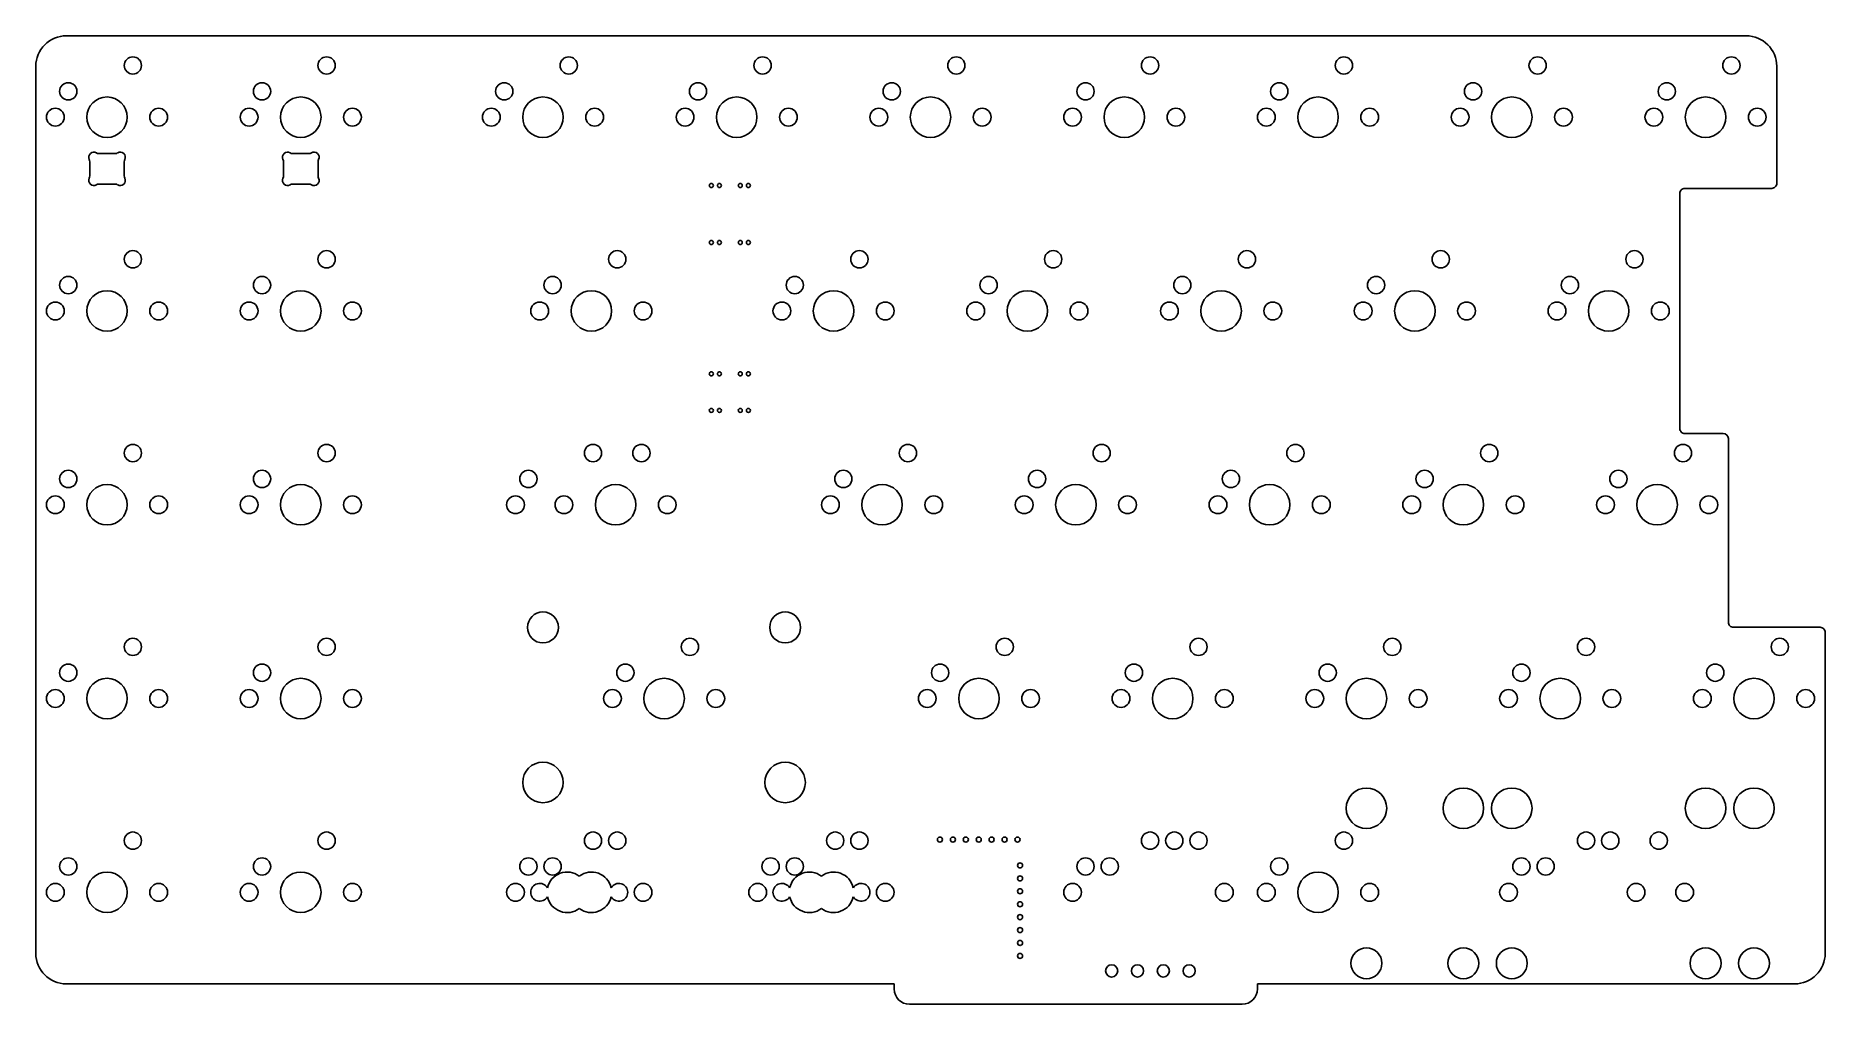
# Model space of a CAD drawing. Extents: x -88 to 88, y -49 to 46.
import ezdxf

# ---------------------------------------------------------------- set-up
doc = ezdxf.new("R2010")
doc.units = 0
doc.header["$MEASUREMENT"] = 0
doc.layers.add('VISIBLE', color=7, linetype='CONTINUOUS')

msp = doc.modelspace()

# ---------------------------------------------------------------- linework, layer by layer
at = {"layer": 'VISIBLE'}
for p, q in [((-84.96, 46.1), (80.2, 46.1)), ((-87.96, -44.1), (-87.96, 43.1)), ((83.2, 43.1), (83.2, 31.6)), ((-82.66, 32.32), (-82.66, 33.72)), ((-81.76, 34.52), (-80.17, 34.52)), ((-79.26, 33.72), (-79.26, 32.32)), ((-63.61, 32.32), (-63.61, 33.72)), ((-62.71, 34.52), (-61.12, 34.52)), ((-60.21, 33.72), (-60.21, 32.32)), ((-80.17, 31.52), (-81.76, 31.52)), ((-61.12, 31.52), (-62.71, 31.52)), ((73.67, 30.6), (73.67, 7.5)), ((82.7, 31.1), (74.17, 31.1)), ((74.17, 7), (77.94, 7)), ((78.44, 6.5), (78.44, -11.55)), ((78.94, -12.05), (87.46, -12.05)), ((87.96, -12.55), (87.96, -44.1)), ((-3.57, -47.1), (-84.96, -47.1)), ((-3.57, -47.1), (-3.57, -47.6)), ((32.14, -47.1), (32.14, -47.6)), ((84.96, -47.1), (32.14, -47.1)), ((30.64, -49.1), (-2.07, -49.1))]:
    msp.add_line(p, q, dxfattribs=at)
for centre, radius in [((-78.42, 43.18), 0.85), ((-59.37, 43.18), 0.85), ((-35.56, 43.18), 0.85), ((-16.51, 43.18), 0.85), ((2.54, 43.18), 0.85), ((21.59, 43.18), 0.85), ((40.64, 43.18), 0.85), ((59.69, 43.18), 0.85), ((78.74, 43.18), 0.85), ((-84.77, 40.64), 0.85), ((-65.72, 40.64), 0.85), ((-41.91, 40.64), 0.85), ((-22.86, 40.64), 0.85), ((-3.81, 40.64), 0.85), ((15.24, 40.64), 0.85), ((34.29, 40.64), 0.85), ((53.34, 40.64), 0.85), ((72.39, 40.64), 0.85), ((-86.04, 38.1), 0.875), ((-80.96, 38.1), 1.99), ((-75.88, 38.1), 0.875), ((-66.99, 38.1), 0.875), ((-61.91, 38.1), 1.99), ((-56.83, 38.1), 0.875), ((-43.18, 38.1), 0.875), ((-38.1, 38.1), 1.99), ((-33.02, 38.1), 0.875), ((-24.13, 38.1), 0.875), ((-19.05, 38.1), 1.99), ((-13.97, 38.1), 0.875), ((-5.08, 38.1), 0.875), ((0, 38.1), 1.99), ((5.08, 38.1), 0.875), ((13.97, 38.1), 0.875), ((19.05, 38.1), 1.99), ((24.13, 38.1), 0.875), ((33.02, 38.1), 0.875), ((38.1, 38.1), 1.99), ((43.18, 38.1), 0.875), ((52.07, 38.1), 0.875), ((57.15, 38.1), 1.99), ((62.23, 38.1), 0.875), ((71.12, 38.1), 0.875), ((76.2, 38.1), 1.99), ((81.28, 38.1), 0.875), ((-21.55, 31.38), 0.2), ((-20.75, 31.38), 0.2), ((-18.7, 31.38), 0.2), ((-17.9, 31.38), 0.2), ((-78.42, 24.13), 0.85), ((-59.37, 24.13), 0.85), ((-30.8, 24.13), 0.85), ((-21.55, 25.78), 0.2), ((-20.75, 25.78), 0.2), ((-18.7, 25.78), 0.2), ((-17.9, 25.78), 0.2), ((-6.99, 24.13), 0.85), ((12.06, 24.13), 0.85), ((31.11, 24.13), 0.85), ((50.16, 24.13), 0.85), ((69.21, 24.13), 0.85), ((-84.77, 21.59), 0.85), ((-65.72, 21.59), 0.85), ((-37.15, 21.59), 0.85), ((-13.34, 21.59), 0.85), ((5.71, 21.59), 0.85), ((24.76, 21.59), 0.85), ((43.81, 21.59), 0.85), ((62.86, 21.59), 0.85), ((-86.04, 19.05), 0.875), ((-80.96, 19.05), 1.99), ((-75.88, 19.05), 0.875), ((-66.99, 19.05), 0.875), ((-61.91, 19.05), 1.99), ((-56.83, 19.05), 0.875), ((-38.42, 19.05), 0.875), ((-33.34, 19.05), 1.99), ((-28.26, 19.05), 0.875), ((-14.61, 19.05), 0.875), ((-9.53, 19.05), 1.99), ((-4.45, 19.05), 0.875), ((4.44, 19.05), 0.875), ((9.52, 19.05), 1.99), ((14.6, 19.05), 0.875), ((23.49, 19.05), 0.875), ((28.57, 19.05), 1.99), ((33.65, 19.05), 0.875), ((42.54, 19.05), 0.875), ((47.62, 19.05), 1.99), ((52.7, 19.05), 0.875), ((61.59, 19.05), 0.875), ((66.67, 19.05), 1.99), ((71.75, 19.05), 0.875), ((-21.55, 12.87), 0.2), ((-20.75, 12.87), 0.2), ((-18.7, 12.87), 0.2), ((-17.9, 12.87), 0.2), ((-21.55, 9.27), 0.2), ((-20.75, 9.27), 0.2), ((-18.7, 9.27), 0.2), ((-17.9, 9.27), 0.2), ((-78.42, 5.08), 0.85), ((-59.37, 5.08), 0.85), ((-33.18, 5.08), 0.85), ((-28.42, 5.08), 0.85), ((-2.22, 5.08), 0.85), ((16.83, 5.08), 0.85), ((35.88, 5.08), 0.85), ((54.93, 5.08), 0.85), ((73.98, 5.08), 0.85), ((-84.77, 2.54), 0.85), ((-80.96, 0), 1.99), ((-65.72, 2.54), 0.85), ((-61.91, 0), 1.99), ((-39.53, 2.54), 0.85), ((-30.96, 0), 1.99), ((-8.57, 2.54), 0.85), ((-4.76, 0), 1.99), ((10.48, 2.54), 0.85), ((14.29, 0), 1.99), ((29.53, 2.54), 0.85), ((33.34, 0), 1.99), ((48.58, 2.54), 0.85), ((52.39, 0), 1.99), ((67.63, 2.54), 0.85), ((71.44, 0), 1.99), ((-86.04, 0), 0.875), ((-75.88, 0), 0.875), ((-66.99, 0), 0.875), ((-56.83, 0), 0.875), ((-40.8, 0), 0.875), ((-36.04, 0), 0.875), ((-25.88, 0), 0.875), ((-9.84, 0), 0.875), ((0.32, 0), 0.875), ((9.21, 0), 0.875), ((19.37, 0), 0.875), ((28.26, 0), 0.875), ((38.42, 0), 0.875), ((47.31, 0), 0.875), ((57.47, 0), 0.875), ((66.36, 0), 0.875), ((76.52, 0), 0.875), ((-38.1, -12.06), 1.52), ((-14.29, -12.06), 1.52), ((-78.42, -13.97), 0.85), ((-59.37, -13.97), 0.85), ((-23.65, -13.97), 0.85), ((7.3, -13.97), 0.85), ((26.35, -13.97), 0.85), ((45.4, -13.97), 0.85), ((64.45, -13.97), 0.85), ((83.5, -13.97), 0.85), ((-84.77, -16.51), 0.85), ((-65.72, -16.51), 0.85), ((-30, -16.51), 0.85), ((0.95, -16.51), 0.85), ((20, -16.51), 0.85), ((39.05, -16.51), 0.85), ((58.1, -16.51), 0.85), ((77.15, -16.51), 0.85), ((-80.96, -19.05), 1.99), ((-61.91, -19.05), 1.99), ((-26.19, -19.05), 1.99), ((4.76, -19.05), 1.99), ((23.81, -19.05), 1.99), ((42.86, -19.05), 1.99), ((61.91, -19.05), 1.99), ((80.96, -19.05), 1.99), ((-86.04, -19.05), 0.875), ((-75.88, -19.05), 0.875), ((-66.99, -19.05), 0.875), ((-56.83, -19.05), 0.875), ((-31.27, -19.05), 0.875), ((-21.11, -19.05), 0.875), ((-0.32, -19.05), 0.875), ((9.84, -19.05), 0.875), ((18.73, -19.05), 0.875), ((28.89, -19.05), 0.875), ((37.78, -19.05), 0.875), ((47.94, -19.05), 0.875), ((56.83, -19.05), 0.875), ((66.99, -19.05), 0.875), ((75.88, -19.05), 0.875), ((86.04, -19.05), 0.875), ((-38.1, -27.3), 1.99), ((-14.29, -27.3), 1.99), ((42.86, -29.84), 1.99), ((52.39, -29.84), 1.99), ((57.15, -29.84), 1.99), ((76.2, -29.84), 1.99), ((80.96, -29.84), 1.99), ((-78.42, -33.02), 0.85), ((-59.37, -33.02), 0.85), ((-33.18, -33.02), 0.85), ((-30.8, -33.02), 0.85), ((-9.37, -33.02), 0.85), ((-6.99, -33.02), 0.85), ((0.93, -32.92), 0.25), ((2.2, -32.92), 0.25), ((3.47, -32.92), 0.25), ((4.74, -32.92), 0.25), ((6.01, -32.92), 0.25), ((7.28, -32.92), 0.25), ((8.55, -32.92), 0.25), ((21.59, -33.02), 0.85), ((23.97, -33.02), 0.85), ((26.35, -33.02), 0.85), ((40.64, -33.02), 0.85), ((64.45, -33.02), 0.85), ((66.83, -33.02), 0.85), ((71.6, -33.02), 0.85), ((-84.77, -35.56), 0.85), ((-65.72, -35.56), 0.85), ((-39.53, -35.56), 0.85), ((-37.15, -35.56), 0.85), ((-15.72, -35.56), 0.85), ((-13.34, -35.56), 0.85), ((15.24, -35.56), 0.85), ((17.62, -35.56), 0.85), ((34.29, -35.56), 0.85), ((58.1, -35.56), 0.85), ((60.48, -35.56), 0.85), ((-80.96, -38.1), 1.99), ((-61.91, -38.1), 1.99), ((8.8, -35.46), 0.25), ((8.8, -36.73), 0.25), ((38.1, -38.1), 1.99), ((-86.04, -38.1), 0.875), ((-75.88, -38.1), 0.875), ((-66.99, -38.1), 0.875), ((-56.83, -38.1), 0.875), ((-40.8, -38.1), 0.875), ((-28.26, -38.1), 0.875), ((-16.99, -38.1), 0.875), ((-4.45, -38.1), 0.875), ((8.8, -38), 0.25), ((13.97, -38.1), 0.875), ((28.89, -38.1), 0.875), ((33.02, -38.1), 0.875), ((43.18, -38.1), 0.875), ((56.83, -38.1), 0.875), ((69.37, -38.1), 0.875), ((74.14, -38.1), 0.875), ((8.8, -39.27), 0.25), ((8.8, -40.54), 0.25), ((8.8, -41.81), 0.25), ((8.8, -43.08), 0.25), ((42.86, -45.08), 1.52), ((52.39, -45.08), 1.52), ((57.15, -45.08), 1.52), ((76.2, -45.08), 1.52), ((80.96, -45.08), 1.52), ((8.8, -44.35), 0.25), ((17.81, -45.83), 0.6), ((20.35, -45.83), 0.6), ((22.89, -45.83), 0.6), ((25.43, -45.83), 0.6)]:
    msp.add_circle(centre, radius, dxfattribs=at)
for centre, radius, start, end in [((-84.96, 43.1), 3, 89.9988, 180.0001), ((80.2, 43.1), 3, 359.9922, 89.9968), ((-82.26, 34.16), 0.5, 59.7031, 205.7074), ((-83.16, 33.72), 0.5, 0.0005, 25.7074), ((-81.76, 35.02), 0.5, 239.7037, 270), ((-80.17, 35.02), 0.5, 269.9991, 300.2975), ((-79.66, 34.16), 0.5, 334.2949, 120.2981), ((-78.76, 33.72), 0.5, 154.2955, 180.0005), ((-63.21, 34.16), 0.5, 59.7025, 205.7074), ((-64.11, 33.72), 0.5, 0.0005, 25.7074), ((-62.71, 35.02), 0.5, 239.703, 270), ((-61.12, 35.02), 0.5, 269.9997, 300.2981), ((-60.61, 34.16), 0.5, 334.2949, 120.2989), ((-59.71, 33.72), 0.5, 154.2955, 180.0005), ((-82.26, 31.88), 0.5, 154.3055, 300.3269), ((-83.16, 32.32), 0.5, 334.3055, 0.0001), ((-79.66, 31.88), 0.5, 239.6945, 25.7134), ((-78.76, 32.32), 0.5, 180.0002, 205.7129), ((-63.21, 31.88), 0.5, 154.3055, 300.3391), ((-64.11, 32.32), 0.5, 334.3055, 0.0001), ((-60.61, 31.88), 0.5, 239.6999, 25.7032), ((-59.71, 32.32), 0.5, 180.0002, 205.7037), ((-81.76, 31.02), 0.5, 90.0003, 120.3269), ((-80.17, 31.02), 0.5, 59.695, 90.0006), ((-62.71, 31.02), 0.5, 90.0003, 120.3391), ((-61.12, 31.02), 0.5, 59.6993, 90.0003), ((74.17, 30.6), 0.5, 89.9946, 180.0005), ((82.7, 31.6), 0.5, 269.9955, 0.0125), ((74.17, 7.5), 0.5, 179.9998, 270), ((77.94, 6.5), 0.5, 359.9998, 89.9997), ((78.94, -11.55), 0.5, 179.9998, 270.0002), ((87.46, -12.55), 0.5, 359.9996, 89.9997), ((-35.72, -38.1), 1.99, 53.3351, 167.1672), ((-33.34, -38.1), 1.99, 12.8328, 126.6649), ((-11.91, -38.1), 1.99, 53.3351, 167.1672), ((-9.53, -38.1), 1.99, 12.8328, 126.6649), ((-38.42, -38.1), 0.875, 30.406, 329.594), ((-35.72, -38.1), 1.99, 192.8328, 306.6649), ((-33.34, -38.1), 1.99, 233.3351, 347.1672), ((-30.64, -38.1), 0.875, 210.406, 149.594), ((-14.61, -38.1), 0.875, 30.406, 329.594), ((-11.91, -38.1), 1.99, 192.8328, 306.6649), ((-9.53, -38.1), 1.99, 233.3351, 347.1672), ((-6.83, -38.1), 0.875, 210.406, 149.594), ((-84.96, -44.1), 3, 180.0001, 270), ((84.96, -44.1), 3, 270, 0.0001), ((-2.07, -47.6), 1.5, 180, 270), ((30.64, -47.6), 1.5, 270, 360)]:
    msp.add_arc(centre, radius, start, end, dxfattribs=at)

doc.saveas('drawing.dxf')
